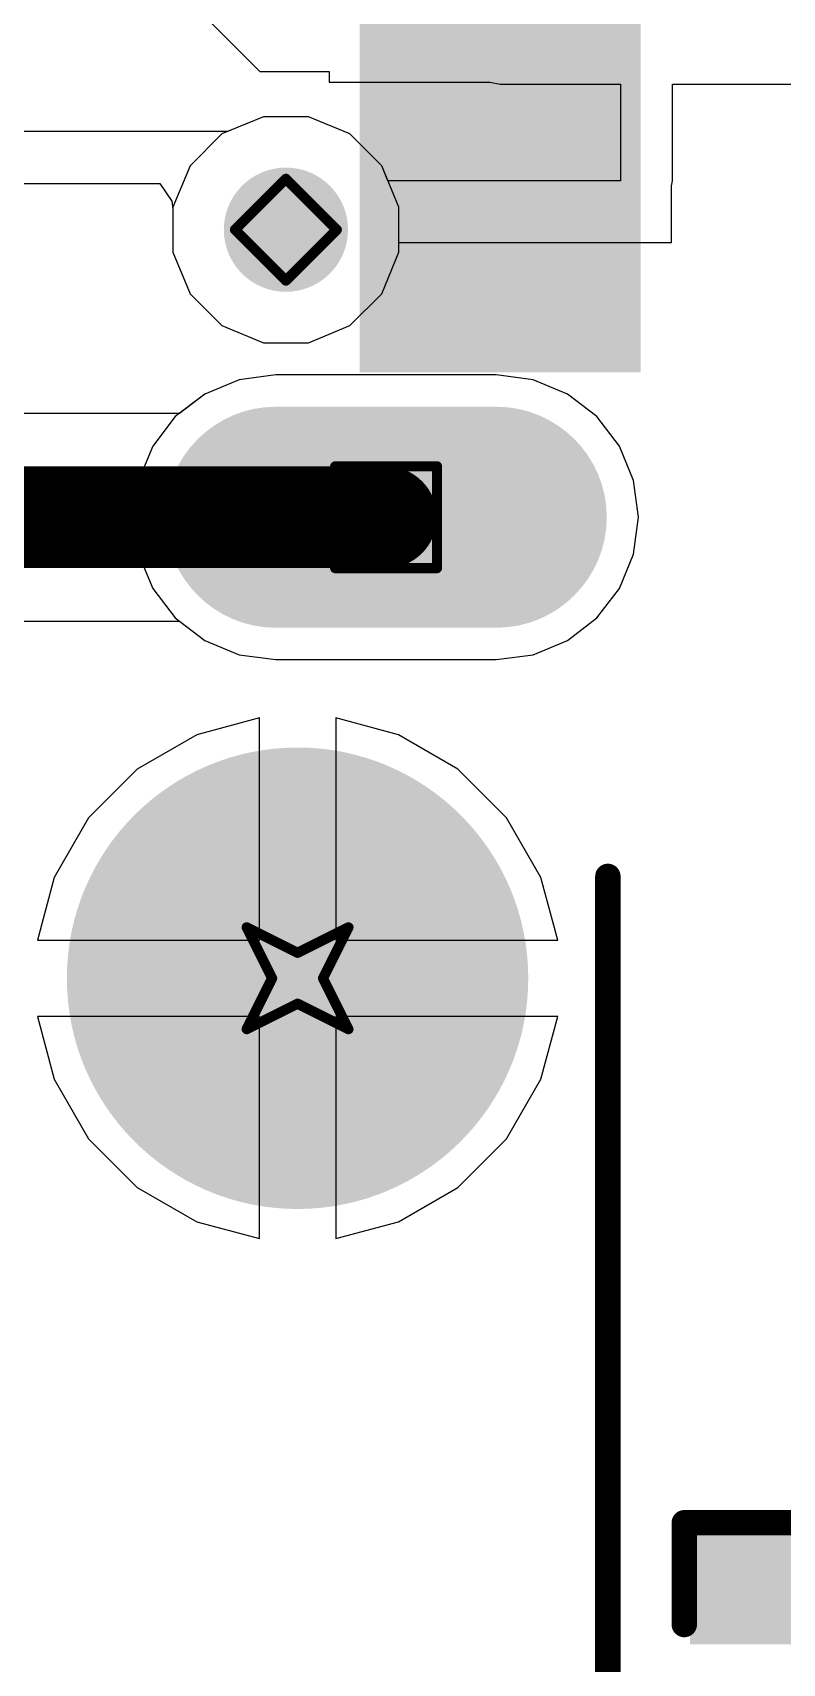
# Model space of a CAD drawing. Header units: inches. Extents: x -18 to 237, y -41 to 211.
# Drawn here: x 0.08 to 3.82, y 83.86 to 92 of the extents above; entities that cross this region are included whole.
import ezdxf

# ---------------------------------------------------------------- set-up
doc = ezdxf.new("R2010")
doc.units = ezdxf.units.IN
for name, color, linetype in [('Bottom Layer', 5, 'Continuous'), ('Bottom Solder', 6, 'Continuous'), ('Drill Drawing', 1, 'Continuous'), ('Multi-Layer', 9, 'Continuous'), ('Pad Holes', 156, 'Continuous'), ('Top Layer', 1, 'Continuous'), ('Top Overlay', 2, 'Continuous'), ('Top Paste', 8, 'Continuous'), ('Top Solder', 216, 'Continuous')]:
    doc.layers.add(name, color=color, linetype=linetype)

# ---------------------------------------------------------------- blocks, each defined once
blk = doc.blocks.new('1825027_8_36')
at = {"layer": 'Bottom Layer'}
h = blk.add_hatch(color=5, dxfattribs=at)
edge = h.paths.add_edge_path()
edge.add_arc((-3.505, 1.245), 1.05, 0, 360)
at = {"layer": 'Bottom Solder'}
h = blk.add_hatch(color=6, dxfattribs=at)
edge = h.paths.add_edge_path()
edge.add_arc((-3.505, 1.245), 1.1516, 0, 360)
at = {"layer": 'Multi-Layer'}
h = blk.add_hatch(color=9, dxfattribs=at)
edge = h.paths.add_edge_path()
edge.add_arc((-3.505, 1.245), 1.05, 0, 360)
at = {"layer": 'Pad Holes'}
h = blk.add_hatch(color=7, dxfattribs=at)
edge = h.paths.add_edge_path()
edge.add_arc((-3.505, 1.245), 0.65, 0, 360)
at = {"layer": 'Top Layer'}
h = blk.add_hatch(color=1, dxfattribs=at)
edge = h.paths.add_edge_path()
edge.add_arc((-3.505, 1.245), 1.05, 0, 360)
at = {"layer": 'Top Solder'}
h = blk.add_hatch(color=216, dxfattribs=at)
edge = h.paths.add_edge_path()
edge.add_arc((-3.505, 1.245), 1.1516, 0, 360)
at = {"layer": 'Top Overlay'}
blk.add_lwpolyline([(4.064, 2.794, 0.127, 0.127, 0), (-4.0132, 2.794, 0.127, 0.127, 0)], format="xyseb", dxfattribs=at)
blk.add_lwpolyline([(-4.045, 2.794, 0.0635, 0.0635, 1), (-3.9815, 2.794, 0.0635, 0.0635, 1)], format="xyseb", close=True, dxfattribs=at)
blk = doc.blocks.new('TYPE_C_31_M_12__110')
at = {"layer": 'Bottom Layer'}
h = blk.add_hatch(color=5, dxfattribs=at)
edge = h.paths.add_edge_path()
edge.add_arc((7.525, -1.12), 0.45, 180, 360)
edge.add_line((7.975, -1.12), (7.975, -0.02))
edge.add_arc((7.525, -0.02), 0.45, 0, 180)
edge.add_line((7.075, -0.02), (7.075, -1.12))
at = {"layer": 'Bottom Solder'}
h = blk.add_hatch(color=6, dxfattribs=at)
edge = h.paths.add_edge_path()
edge.add_arc((7.525, -1.12), 0.5516, 180, 360)
edge.add_line((8.0766, -1.12), (8.0766, -0.02))
edge.add_arc((7.525, -0.02), 0.5516, 0, 180)
edge.add_line((6.9734, -0.02), (6.9734, -1.12))
h = blk.add_hatch(color=6, dxfattribs=at)
edge = h.paths.add_edge_path()
edge.add_arc((6.09, -1.07), 0.1016, 0, 360)
at = {"layer": 'Multi-Layer'}
h = blk.add_hatch(color=9, dxfattribs=at)
edge = h.paths.add_edge_path()
edge.add_arc((7.525, -1.12), 0.45, 180, 360)
edge.add_line((7.975, -1.12), (7.975, -0.02))
edge.add_arc((7.525, -0.02), 0.45, 0, 180)
edge.add_line((7.075, -0.02), (7.075, -1.12))
at = {"layer": 'Pad Holes'}
h = blk.add_hatch(color=7, dxfattribs=at)
edge = h.paths.add_edge_path()
edge.add_arc((7.525, -1.12), 0.3, 180, 360)
edge.add_line((7.825, -1.12), (7.825, -0.02))
edge.add_arc((7.525, -0.02), 0.3, 0, 180)
edge.add_line((7.225, -0.02), (7.225, -1.12))
h = blk.add_hatch(color=7, dxfattribs=at)
edge = h.paths.add_edge_path()
edge.add_arc((6.09, -1.07), 0.31, 0, 360)
at = {"layer": 'Top Layer'}
for points in [[(5.9, -0.6), (5.3, -0.6), (5.3, 0.6), (5.9, 0.6)], [(6.1, 0.6), (6.7, 0.6), (6.7, -0.6), (6.1, -0.6)]]:
    blk.add_hatch(color=1, dxfattribs=at).paths.add_polyline_path(points)
h = blk.add_hatch(color=1, dxfattribs=at)
edge = h.paths.add_edge_path()
edge.add_arc((7.525, -1.12), 0.45, 180, 360)
edge.add_line((7.975, -1.12), (7.975, -0.02))
edge.add_arc((7.525, -0.02), 0.45, 0, 180)
edge.add_line((7.075, -0.02), (7.075, -1.12))
at = {"layer": 'Top Paste'}
for points in [[(5.9, -0.6), (5.3, -0.6), (5.3, 0.6), (5.9, 0.6)], [(6.1, 0.6), (6.7, 0.6), (6.7, -0.6), (6.1, -0.6)]]:
    blk.add_hatch(color=8, dxfattribs=at).paths.add_polyline_path(points)
at = {"layer": 'Top Solder'}
for points in [[(5.2016, -0.7016), (4.6984, -0.7016), (4.6984, 0.7016), (5.2016, 0.7016)], [(6.0016, -0.7016), (5.1984, -0.7016), (5.1984, 0.7016), (6.0016, 0.7016)], [(5.9984, 0.7016), (6.8016, 0.7016), (6.8016, -0.7016), (5.9984, -0.7016)]]:
    blk.add_hatch(color=216, dxfattribs=at).paths.add_polyline_path(points)
h = blk.add_hatch(color=216, dxfattribs=at)
edge = h.paths.add_edge_path()
edge.add_arc((7.525, -1.12), 0.5516, 180, 360)
edge.add_line((8.0766, -1.12), (8.0766, -0.02))
edge.add_arc((7.525, -0.02), 0.5516, 0, 180)
edge.add_line((6.9734, -0.02), (6.9734, -1.12))
h = blk.add_hatch(color=216, dxfattribs=at)
edge = h.paths.add_edge_path()
edge.add_arc((6.09, -1.07), 0.1016, 0, 360)
at = {"layer": 'Top Overlay'}
blk.add_lwpolyline([(7.6446, -3.556, 0.127, 0.127, 0), (7.6446, -1.9304, 0.127, 0.127, 0)], format="xyseb", dxfattribs=at)
blk.add_lwpolyline([(7.6128, -1.9304, 0.0635, 0.0635, 1), (7.6763, -1.9304, 0.0635, 0.0635, 1)], format="xyseb", close=True, dxfattribs=at)
blk = doc.blocks.new('C___0402_126')
at = {"layer": 'Top Layer'}
for points in [[(-0.6985, -0.3175), (-0.6985, 0.3175), (-0.2413, 0.3175), (-0.2413, -0.3175)], [(0.2413, -0.3175), (0.2413, 0.3175), (0.6985, 0.3175), (0.6985, -0.3175)]]:
    blk.add_hatch(color=1, dxfattribs=at).paths.add_polyline_path(points)
at = {"layer": 'Top Paste'}
for points in [[(-0.6985, -0.3175), (-0.6985, 0.3175), (-0.2413, 0.3175), (-0.2413, -0.3175)], [(0.2413, -0.3175), (0.2413, 0.3175), (0.6985, 0.3175), (0.6985, -0.3175)]]:
    blk.add_hatch(color=8, dxfattribs=at).paths.add_polyline_path(points)
at = {"layer": 'Top Solder'}
for points in [[(-0.7585, -0.3775), (-0.7585, 0.3775), (-0.1813, 0.3775), (-0.1813, -0.3775)], [(0.1813, -0.3775), (0.1813, 0.3775), (0.7585, 0.3775), (0.7585, -0.3775)]]:
    blk.add_hatch(color=216, dxfattribs=at).paths.add_polyline_path(points)
at = {"layer": 'Top Overlay'}
for points in [[(-0.7874, -0.4064, 0.127, 0.127, 0), (-0.7874, 0.4064, 0.127, 0.127, 0)], [(-0.2794, 0.4064, 0.127, 0.127, 0), (-0.7874, 0.4064, 0.127, 0.127, 0)], [(0.7874, 0.4064, 0.127, 0.127, 0), (0.2794, 0.4064, 0.127, 0.127, 0)], [(0.7874, -0.4064, 0.127, 0.127, 0), (0.7874, 0.4064, 0.127, 0.127, 0)], [(-0.2794, -0.4064, 0.127, 0.127, 0), (-0.7874, -0.4064, 0.127, 0.127, 0)], [(0.7874, -0.4064, 0.127, 0.127, 0), (0.2794, -0.4064, 0.127, 0.127, 0)]]:
    blk.add_lwpolyline(points, format="xyseb", dxfattribs=at)
for points in [[(-0.8191, 0.4064, 0.0635, 0.0635, 1), (-0.7556, 0.4064, 0.0635, 0.0635, 1)], [(-0.8191, 0.4064, 0.0635, 0.0635, 1), (-0.7556, 0.4064, 0.0635, 0.0635, 1)], [(-0.3111, 0.4064, 0.0635, 0.0635, 1), (-0.2477, 0.4064, 0.0635, 0.0635, 1)], [(0.2477, 0.4064, 0.0635, 0.0635, 1), (0.3111, 0.4064, 0.0635, 0.0635, 1)], [(0.7556, 0.4064, 0.0635, 0.0635, 1), (0.8191, 0.4064, 0.0635, 0.0635, 1)], [(0.7556, 0.4064, 0.0635, 0.0635, 1), (0.8191, 0.4064, 0.0635, 0.0635, 1)], [(-0.8191, -0.4064, 0.0635, 0.0635, 1), (-0.7556, -0.4064, 0.0635, 0.0635, 1)], [(-0.8191, -0.4064, 0.0635, 0.0635, 1), (-0.7556, -0.4064, 0.0635, 0.0635, 1)], [(-0.3111, -0.4064, 0.0635, 0.0635, 1), (-0.2477, -0.4064, 0.0635, 0.0635, 1)], [(0.2477, -0.4064, 0.0635, 0.0635, 1), (0.3111, -0.4064, 0.0635, 0.0635, 1)], [(0.7556, -0.4064, 0.0635, 0.0635, 1), (0.8191, -0.4064, 0.0635, 0.0635, 1)], [(0.7556, -0.4064, 0.0635, 0.0635, 1), (0.8191, -0.4064, 0.0635, 0.0635, 1)]]:
    blk.add_lwpolyline(points, format="xyseb", close=True, dxfattribs=at)

msp = doc.modelspace()

# ---------------------------------------------------------------- linework, layer by layer
at = {"layer": 'Bottom Layer'}
for p, q in [((1.2308, 91.5773), (1.0235, 91.4914)), ((1.4552, 91.5773), (1.2308, 91.5773)), ((1.6625, 91.4914), (1.4552, 91.5773)), ((1.0235, 91.4914), (0.8649, 91.3328)), ((1.8211, 91.3328), (1.6625, 91.4914)), ((0.8649, 91.3328), (0.779, 91.1255)), ((1.907, 91.1255), (1.8211, 91.3328)), ((0.779, 91.1255), (0.779, 90.9011)), ((1.907, 90.9011), (1.907, 91.1255)), ((0.779, 90.9011), (0.8649, 90.6938)), ((1.8211, 90.6938), (1.907, 90.9011)), ((0.8649, 90.6938), (1.0235, 90.5352)), ((1.6625, 90.5352), (1.8211, 90.6938)), ((1.0235, 90.5352), (1.2308, 90.4493)), ((1.4552, 90.4493), (1.6625, 90.5352)), ((1.2308, 90.4493), (1.4552, 90.4493)), ((1.1092, 90.2642), (0.938, 90.1932)), ((1.293, 90.2884), (1.1092, 90.2642)), ((2.393, 90.2884), (1.293, 90.2884)), ((2.5768, 90.2642), (2.393, 90.2884)), ((2.748, 90.1932), (2.5768, 90.2642)), ((0.938, 90.1932), (0.7909, 90.0804)), ((2.8951, 90.0804), (2.748, 90.1932)), ((0.7909, 90.0804), (0.6781, 89.9333)), ((3.0079, 89.9333), (2.8951, 90.0804)), ((0.6781, 89.9333), (0.6071, 89.7621)), ((3.0789, 89.7621), (3.0079, 89.9333)), ((0.6071, 89.7621), (0.5829, 89.5783)), ((3.1031, 89.5783), (3.0789, 89.7621)), ((0.5829, 89.5783), (0.6071, 89.3945)), ((3.0789, 89.3945), (3.1031, 89.5783)), ((0.6071, 89.3945), (0.6781, 89.2232)), ((3.0079, 89.2232), (3.0789, 89.3945)), ((0.6781, 89.2232), (0.7909, 89.0762)), ((2.8951, 89.0762), (3.0079, 89.2232)), ((0.7909, 89.0762), (0.938, 88.9633)), ((2.748, 88.9633), (2.8951, 89.0762)), ((0.938, 88.9633), (1.1092, 88.8924)), ((2.5768, 88.8924), (2.748, 88.9633)), ((1.1092, 88.8924), (1.293, 88.8682)), ((2.393, 88.8682), (2.5768, 88.8924)), ((1.293, 88.8682), (2.393, 88.8682)), ((1.2107, 88.5764), (0.8979, 88.4926)), ((1.2107, 87.468), (1.2107, 88.5764)), ((1.9045, 88.4926), (1.5917, 88.5764)), ((1.5917, 88.5764), (1.5917, 87.468)), ((0.8979, 88.4926), (0.6005, 88.3209)), ((2.2019, 88.3209), (1.9045, 88.4926)), ((0.6005, 88.3209), (0.3577, 88.0782)), ((2.4447, 88.0782), (2.2019, 88.3209)), ((0.3577, 88.0782), (0.1861, 87.7808)), ((2.6163, 87.7808), (2.4447, 88.0782)), ((0.1861, 87.7808), (0.1022, 87.468)), ((2.7002, 87.468), (2.6163, 87.7808)), ((0.1022, 87.468), (1.2107, 87.468)), ((1.5917, 87.468), (2.7002, 87.468)), ((1.2107, 87.087), (0.1022, 87.087)), ((0.1022, 87.087), (0.1861, 86.7742)), ((1.2107, 85.9785), (1.2107, 87.087)), ((2.7002, 87.087), (1.5917, 87.087)), ((1.5917, 87.087), (1.5917, 85.9785)), ((2.6163, 86.7742), (2.7002, 87.087)), ((0.1861, 86.7742), (0.3577, 86.4768)), ((2.4447, 86.4768), (2.6163, 86.7742)), ((0.3577, 86.4768), (0.6005, 86.234)), ((2.2019, 86.234), (2.4447, 86.4768)), ((0.6005, 86.234), (0.8979, 86.0623)), ((1.9045, 86.0623), (2.2019, 86.234)), ((0.8979, 86.0623), (1.2107, 85.9785)), ((1.5917, 85.9785), (1.9045, 86.0623))]:
    msp.add_line(p, q, dxfattribs=at)
at = {"layer": 'Drill Drawing'}
for points in [[(1.089, 91.0133, 0.0508, 0.0508, 0), (1.343, 91.2673, 0.0508, 0.0508, 0)], [(1.343, 91.2673, 0.0508, 0.0508, 0), (1.597, 91.0133, 0.0508, 0.0508, 0)], [(1.089, 91.0133, 0.0508, 0.0508, 0), (1.343, 90.7593, 0.0508, 0.0508, 0)], [(1.343, 90.7593, 0.0508, 0.0508, 0), (1.597, 91.0133, 0.0508, 0.0508, 0)], [(1.589, 89.8323, 0.0508, 0.0508, 0), (2.097, 89.8323, 0.0508, 0.0508, 0)], [(1.589, 89.3243, 0.0508, 0.0508, 0), (1.589, 89.8323, 0.0508, 0.0508, 0)], [(2.097, 89.3243, 0.0508, 0.0508, 0), (2.097, 89.8323, 0.0508, 0.0508, 0)], [(1.6906, 89.7307, 0.0508, 0.0508, 0), (1.9954, 89.7307, 0.0508, 0.0508, 0)], [(1.6906, 89.4259, 0.0508, 0.0508, 0), (1.6906, 89.7307, 0.0508, 0.0508, 0)], [(1.9954, 89.4259, 0.0508, 0.0508, 0), (1.9954, 89.7307, 0.0508, 0.0508, 0)], [(1.6906, 89.4259, 0.0508, 0.0508, 0), (1.9954, 89.4259, 0.0508, 0.0508, 0)], [(1.589, 89.3243, 0.0508, 0.0508, 0), (2.097, 89.3243, 0.0508, 0.0508, 0)], [(1.1472, 87.5315, 0.0508, 0.0508, 0), (1.4012, 87.4045, 0.0508, 0.0508, 0)], [(1.1472, 87.5315, 0.0508, 0.0508, 0), (1.2742, 87.2775, 0.0508, 0.0508, 0)], [(1.4012, 87.4045, 0.0508, 0.0508, 0), (1.6552, 87.5315, 0.0508, 0.0508, 0)], [(1.5282, 87.2775, 0.0508, 0.0508, 0), (1.6552, 87.5315, 0.0508, 0.0508, 0)], [(1.1472, 87.0235, 0.0508, 0.0508, 0), (1.2742, 87.2775, 0.0508, 0.0508, 0)], [(1.5282, 87.2775, 0.0508, 0.0508, 0), (1.6552, 87.0235, 0.0508, 0.0508, 0)], [(1.1472, 87.0235, 0.0508, 0.0508, 0), (1.4012, 87.1505, 0.0508, 0.0508, 0)], [(1.4012, 87.1505, 0.0508, 0.0508, 0), (1.6552, 87.0235, 0.0508, 0.0508, 0)]]:
    msp.add_lwpolyline(points, format="xyseb", dxfattribs=at)
for points in [[(1.3303, 91.2673, 0.0254, 0.0254, 1), (1.3557, 91.2673, 0.0254, 0.0254, 1)], [(1.3303, 91.2673, 0.0254, 0.0254, 1), (1.3557, 91.2673, 0.0254, 0.0254, 1)], [(1.0763, 91.0133, 0.0254, 0.0254, 1), (1.1017, 91.0133, 0.0254, 0.0254, 1)], [(1.0763, 91.0133, 0.0254, 0.0254, 1), (1.1017, 91.0133, 0.0254, 0.0254, 1)], [(1.5843, 91.0133, 0.0254, 0.0254, 1), (1.6097, 91.0133, 0.0254, 0.0254, 1)], [(1.5843, 91.0133, 0.0254, 0.0254, 1), (1.6097, 91.0133, 0.0254, 0.0254, 1)], [(1.3303, 90.7593, 0.0254, 0.0254, 1), (1.3557, 90.7593, 0.0254, 0.0254, 1)], [(1.3303, 90.7593, 0.0254, 0.0254, 1), (1.3557, 90.7593, 0.0254, 0.0254, 1)], [(1.5763, 89.8323, 0.0254, 0.0254, 1), (1.6017, 89.8323, 0.0254, 0.0254, 1)], [(1.5763, 89.8323, 0.0254, 0.0254, 1), (1.6017, 89.8323, 0.0254, 0.0254, 1)], [(2.0843, 89.8323, 0.0254, 0.0254, 1), (2.1097, 89.8323, 0.0254, 0.0254, 1)], [(2.0843, 89.8323, 0.0254, 0.0254, 1), (2.1097, 89.8323, 0.0254, 0.0254, 1)], [(1.6779, 89.7307, 0.0254, 0.0254, 1), (1.7033, 89.7307, 0.0254, 0.0254, 1)], [(1.6779, 89.7307, 0.0254, 0.0254, 1), (1.7033, 89.7307, 0.0254, 0.0254, 1)], [(1.9827, 89.7307, 0.0254, 0.0254, 1), (2.0081, 89.7307, 0.0254, 0.0254, 1)], [(1.9827, 89.7307, 0.0254, 0.0254, 1), (2.0081, 89.7307, 0.0254, 0.0254, 1)], [(1.6779, 89.4259, 0.0254, 0.0254, 1), (1.7033, 89.4259, 0.0254, 0.0254, 1)], [(1.6779, 89.4259, 0.0254, 0.0254, 1), (1.7033, 89.4259, 0.0254, 0.0254, 1)], [(1.9827, 89.4259, 0.0254, 0.0254, 1), (2.0081, 89.4259, 0.0254, 0.0254, 1)], [(1.9827, 89.4259, 0.0254, 0.0254, 1), (2.0081, 89.4259, 0.0254, 0.0254, 1)], [(1.5763, 89.3243, 0.0254, 0.0254, 1), (1.6017, 89.3243, 0.0254, 0.0254, 1)], [(1.5763, 89.3243, 0.0254, 0.0254, 1), (1.6017, 89.3243, 0.0254, 0.0254, 1)], [(2.0843, 89.3243, 0.0254, 0.0254, 1), (2.1097, 89.3243, 0.0254, 0.0254, 1)], [(2.0843, 89.3243, 0.0254, 0.0254, 1), (2.1097, 89.3243, 0.0254, 0.0254, 1)], [(1.1345, 87.5315, 0.0254, 0.0254, 1), (1.1599, 87.5315, 0.0254, 0.0254, 1)], [(1.1345, 87.5315, 0.0254, 0.0254, 1), (1.1599, 87.5315, 0.0254, 0.0254, 1)], [(1.6425, 87.5315, 0.0254, 0.0254, 1), (1.6679, 87.5315, 0.0254, 0.0254, 1)], [(1.6425, 87.5315, 0.0254, 0.0254, 1), (1.6679, 87.5315, 0.0254, 0.0254, 1)], [(1.3885, 87.4045, 0.0254, 0.0254, 1), (1.4139, 87.4045, 0.0254, 0.0254, 1)], [(1.3885, 87.4045, 0.0254, 0.0254, 1), (1.4139, 87.4045, 0.0254, 0.0254, 1)], [(1.2615, 87.2775, 0.0254, 0.0254, 1), (1.2869, 87.2775, 0.0254, 0.0254, 1)], [(1.2615, 87.2775, 0.0254, 0.0254, 1), (1.2869, 87.2775, 0.0254, 0.0254, 1)], [(1.5155, 87.2775, 0.0254, 0.0254, 1), (1.5409, 87.2775, 0.0254, 0.0254, 1)], [(1.5155, 87.2775, 0.0254, 0.0254, 1), (1.5409, 87.2775, 0.0254, 0.0254, 1)], [(1.3885, 87.1505, 0.0254, 0.0254, 1), (1.4139, 87.1505, 0.0254, 0.0254, 1)], [(1.3885, 87.1505, 0.0254, 0.0254, 1), (1.4139, 87.1505, 0.0254, 0.0254, 1)], [(1.1345, 87.0235, 0.0254, 0.0254, 1), (1.1599, 87.0235, 0.0254, 0.0254, 1)], [(1.1345, 87.0235, 0.0254, 0.0254, 1), (1.1599, 87.0235, 0.0254, 0.0254, 1)], [(1.6425, 87.0235, 0.0254, 0.0254, 1), (1.6679, 87.0235, 0.0254, 0.0254, 1)], [(1.6425, 87.0235, 0.0254, 0.0254, 1), (1.6679, 87.0235, 0.0254, 0.0254, 1)]]:
    msp.add_lwpolyline(points, format="xyseb", close=True, dxfattribs=at)
at = {"layer": 'Top Layer'}
for p, q in [((0.4132, 92.6031), (1.213, 91.8033)), ((1.213, 91.8033), (1.559, 91.8033)), ((1.559, 91.8033), (1.559, 91.7493)), ((1.559, 91.7493), (2.3609, 91.7493)), ((2.3609, 91.7493), (2.413, 91.7389)), ((2.413, 91.7389), (3.013, 91.7389)), ((3.013, 91.7389), (3.013, 91.2573)), ((3.272, 91.2573), (3.272, 91.7389)), ((3.272, 91.7389), (4.6744, 91.7389)), ((1.2308, 91.5773), (1.0522, 91.5033)), ((1.4552, 91.5773), (1.2308, 91.5773)), ((1.6625, 91.4914), (1.4552, 91.5773)), ((1.0522, 91.5033), (-0.7888, 91.5033)), ((1.8211, 91.3328), (1.6625, 91.4914)), ((1.8524, 91.2573), (1.8211, 91.3328)), ((-0.5455, 91.2443), (0.7139, 91.2443)), ((0.7139, 91.2443), (0.773, 91.1559)), ((3.013, 91.2573), (1.8524, 91.2573)), ((3.267, 91.2323), (3.272, 91.2573)), ((0.773, 91.1559), (0.779, 91.1173)), ((3.267, 90.9493), (3.267, 91.2323)), ((0.779, 91.1173), (0.779, 90.9011)), ((1.907, 90.9011), (1.907, 90.9493)), ((1.907, 90.9493), (3.267, 90.9493)), ((0.779, 90.9011), (0.8649, 90.6938)), ((1.8211, 90.6938), (1.907, 90.9011)), ((0.8649, 90.6938), (1.0235, 90.5352)), ((1.6625, 90.5352), (1.8211, 90.6938)), ((1.0235, 90.5352), (1.2308, 90.4493)), ((1.4552, 90.4493), (1.6625, 90.5352)), ((1.2308, 90.4493), (1.4552, 90.4493)), ((1.1092, 90.2642), (0.938, 90.1932)), ((1.293, 90.2884), (1.1092, 90.2642)), ((2.393, 90.2884), (1.293, 90.2884)), ((2.5768, 90.2642), (2.393, 90.2884)), ((2.748, 90.1932), (2.5768, 90.2642)), ((0.938, 90.1932), (0.8116, 90.0962)), ((2.8951, 90.0804), (2.748, 90.1932)), ((0.8116, 90.0962), (-0.5751, 90.0962)), ((3.0079, 89.9333), (2.8951, 90.0804)), ((3.0789, 89.7621), (3.0079, 89.9333)), ((3.1031, 89.5783), (3.0789, 89.7621)), ((3.0789, 89.3945), (3.1031, 89.5783)), ((3.0079, 89.2232), (3.0789, 89.3945)), ((2.8951, 89.0762), (3.0079, 89.2232)), ((-1.4556, 89.0603), (0.8116, 89.0603)), ((0.8116, 89.0603), (0.938, 88.9633)), ((2.748, 88.9633), (2.8951, 89.0762)), ((0.938, 88.9633), (1.1092, 88.8924)), ((2.5768, 88.8924), (2.748, 88.9633)), ((1.1092, 88.8924), (1.293, 88.8682)), ((2.393, 88.8682), (2.5768, 88.8924)), ((1.293, 88.8682), (2.393, 88.8682)), ((1.2107, 88.5764), (0.8979, 88.4926)), ((1.2107, 87.468), (1.2107, 88.5764)), ((1.9045, 88.4926), (1.5917, 88.5764)), ((1.5917, 88.5764), (1.5917, 87.468)), ((0.8979, 88.4926), (0.6005, 88.3209)), ((2.2019, 88.3209), (1.9045, 88.4926)), ((0.6005, 88.3209), (0.3577, 88.0782)), ((2.4447, 88.0782), (2.2019, 88.3209)), ((0.3577, 88.0782), (0.1861, 87.7808)), ((2.6163, 87.7808), (2.4447, 88.0782)), ((0.1861, 87.7808), (0.1022, 87.468)), ((2.7002, 87.468), (2.6163, 87.7808)), ((0.1022, 87.468), (1.2107, 87.468)), ((1.5917, 87.468), (2.7002, 87.468)), ((1.2107, 87.087), (0.1022, 87.087)), ((0.1022, 87.087), (0.1861, 86.7742)), ((1.2107, 85.9785), (1.2107, 87.087)), ((2.7002, 87.087), (1.5917, 87.087)), ((1.5917, 87.087), (1.5917, 85.9785)), ((2.6163, 86.7742), (2.7002, 87.087)), ((0.1861, 86.7742), (0.3577, 86.4768)), ((2.4447, 86.4768), (2.6163, 86.7742)), ((0.3577, 86.4768), (0.6005, 86.234)), ((2.2019, 86.234), (2.4447, 86.4768)), ((0.6005, 86.234), (0.8979, 86.0623)), ((1.9045, 86.0623), (2.2019, 86.234)), ((0.8979, 86.0623), (1.2107, 85.9785)), ((1.5917, 85.9785), (1.9045, 86.0623))]:
    msp.add_line(p, q, dxfattribs=at)
msp.add_lwpolyline([(-2.337, 89.5783, 0.508, 0.508, 0), (1.843, 89.5783, 0.508, 0.508, 0)], format="xyseb", dxfattribs=at)
msp.add_lwpolyline([(1.716, 89.5783, 0.254, 0.254, 1), (1.97, 89.5783, 0.254, 0.254, 1)], format="xyseb", close=True, dxfattribs=at)

# ---------------------------------------------------------------- block references
at = {"rotation": 270}
for name, p in [('TYPE_C_31_M_12__110', (2.413, 97.1033)), ('1825027_8_36', (0.1562, 83.7725)), ('C___0402_126', (3.738, 83.7727))]:
    msp.add_blockref(name, p, dxfattribs=at)

doc.saveas('drawing.dxf')
